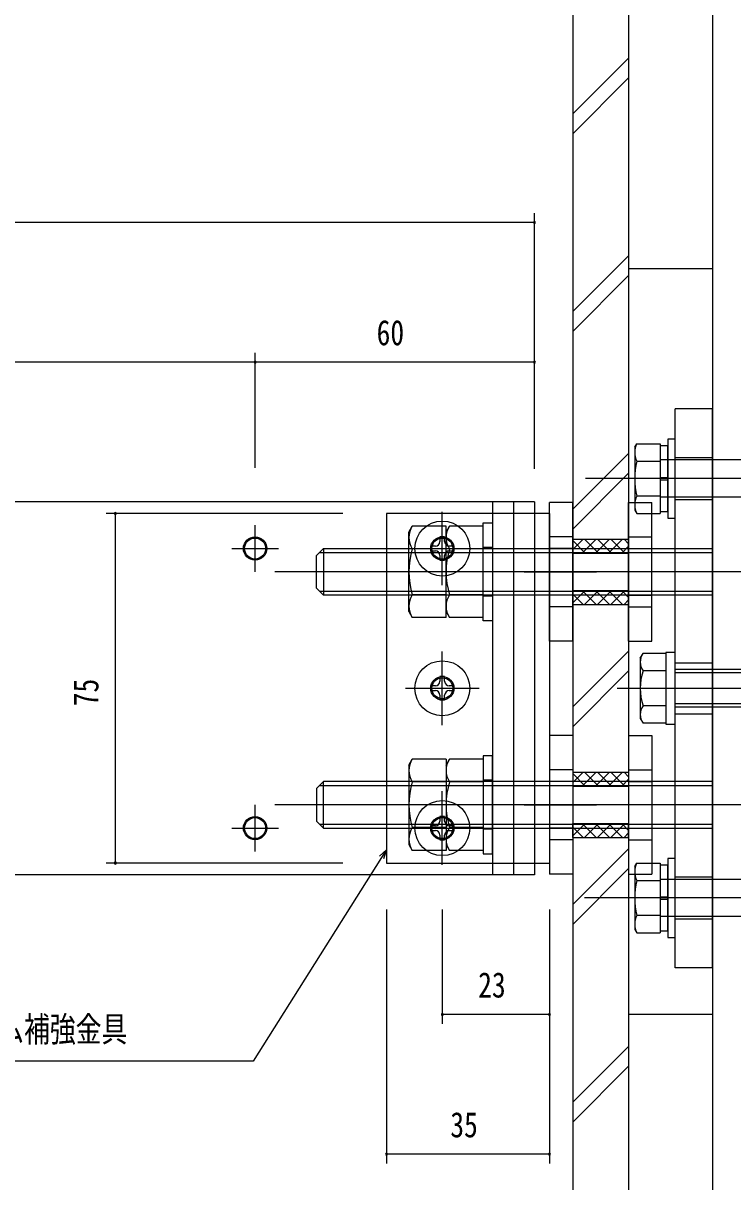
# Model space of a CAD drawing. Units: millimetres, scale not verified. Extents: x -693 to 693, y -1120 to 1122.
# Drawn here: x 115.1 to 267.5, y -482.9 to -234.2 of the extents above; entities that cross this region are included whole.
import ezdxf
from ezdxf.enums import TextEntityAlignment as Align

# ---------------------------------------------------------------- set-up
doc = ezdxf.new("R2010")
doc.units = ezdxf.units.MM
doc.header["$LTSCALE"] = 4
for name, color, linetype in [('0-2_YKK_13', 4, 'Continuous'), ('0-3_YKK_D', 6, 'Continuous'), ('0-5_YSS_K', 3, 'Continuous')]:
    doc.layers.add(name, color=color, linetype=linetype)
doc.styles.add('ＭＳ ゴシック', font='')
doc.styles.get('ＭＳ ゴシック').set_extended_font_data('MS Gothic')

msp = doc.modelspace()

# ---------------------------------------------------------------- linework, layer by layer
at = {"layer": '0-2_YKK_13'}
for p, q in [((255.1, -436.933), (255.1, -316.933)), ((263.1, -316.933), (255.1, -316.933)), ((263.1, -436.933), (263.1, -316.933)), ((246.4, -325.183), (246.4, -338.683)), ((251.9, -324.433), (251.9, -339.433)), ((251.9, -324.883), (251.9, -338.983)), ((253.5, -324.883), (251.9, -324.883)), ((253.5, -323.433), (253.5, -340.433)), ((255.1, -323.433), (253.5, -323.433)), ((253.5, -338.983), (253.5, -324.883)), ((255.1, -340.433), (255.1, -323.433)), ((246.833, -328.174), (251.9, -328.174)), ((251.9, -327.933), (251.9, -335.933)), ((279.9, -327.933), (251.9, -327.933)), ((255.1, -327.432), (263.1, -327.432)), ((349.601, -331.933), (235.816, -331.933)), ((251.9, -331.683), (253.5, -331.683)), ((251.9, -332.183), (253.5, -332.183)), ((251.9, -335.691), (246.833, -335.691)), ((224.9, -336.933), (-67.1, -336.933)), ((215.9, -336.933), (215.9, -416.933)), ((220.4, -336.933), (220.4, -416.933)), ((224.9, -336.933), (224.9, -339.433)), ((233.1, -337.076), (228.1, -337.076)), ((233.1, -366.789), (233.1, -337.076)), ((245.1, -337.076), (250.1, -337.076)), ((245.1, -366.789), (245.1, -337.076)), ((250.1, -366.789), (250.1, -337.076)), ((279.9, -335.933), (251.9, -335.933)), ((255.1, -336.432), (263.1, -336.432)), ((228.1, -339.433), (193.1, -339.433)), ((193.1, -339.433), (193.1, -414.433)), ((205.1, -354.833), (205.1, -339.033)), ((224.9, -339.433), (224.9, -414.433)), ((224.9, -339.433), (224.9, -414.433)), ((228.1, -339.433), (228.1, -414.433)), ((251.9, -338.983), (253.5, -338.983)), ((253.5, -340.433), (255.1, -340.433)), ((164.9, -351.933), (164.9, -341.933)), ((197.9, -343.433), (198.659, -342.118)), ((205.9, -342.118), (198.659, -342.118)), ((205.1, -351.933), (205.1, -341.933)), ((205.9, -343.433), (206.659, -342.118)), ((205.9, -361.747), (205.9, -342.118)), ((213.9, -342.118), (206.659, -342.118)), ((213.9, -341.433), (215.9, -341.433)), ((213.9, -362.433), (213.9, -341.433)), ((213.9, -361.747), (213.9, -342.118)), ((215.9, -341.433), (215.9, -362.433)), ((197.9, -360.433), (197.9, -343.433)), ((205.9, -360.433), (205.9, -343.433)), ((233.1, -344.427), (228.1, -344.427)), ((233.1, -344.933), (245.1, -344.933)), ((233.1, -344.933), (233.1, -347.933)), ((233.1, -347.135), (235.302, -344.933)), ((233.1, -345.245), (235.787, -347.933)), ((235.13, -347.933), (238.13, -344.933)), ((235.616, -344.933), (238.616, -347.933)), ((237.959, -347.933), (240.959, -344.933)), ((238.444, -344.933), (241.444, -347.933)), ((240.787, -347.933), (243.787, -344.933)), ((241.273, -344.933), (244.273, -347.933)), ((244.101, -344.933), (245.1, -345.932)), ((245.1, -344.427), (250.1, -344.427)), ((245.1, -344.933), (245.1, -347.933)), ((159.9, -346.933), (169.9, -346.933)), ((179.6, -346.933), (178.1, -348.433)), ((178.754, -347.778), (228.1, -347.778)), ((179.6, -346.933), (228.1, -346.933)), ((179.6, -346.933), (179.6, -351.791)), ((197.2, -346.933), (213, -346.933)), ((205.9, -347.025), (198.659, -347.025)), ((200.1, -346.933), (210.1, -346.933)), ((203.6, -346.433), (202.6, -346.433)), ((206.6, -347.433), (207.6, -347.433)), ((213.9, -347.025), (206.659, -347.025)), ((215.9, -346.683), (213.9, -346.683)), ((228.1, -346.933), (263.1, -346.933)), ((233.1, -346.933), (228.1, -346.933)), ((228.1, -347.778), (263.1, -347.778)), ((233.1, -347.933), (245.1, -347.933)), ((243.616, -347.933), (245.1, -346.448)), ((245.1, -346.933), (250.1, -346.933)), ((178.1, -351.881), (178.1, -348.433)), ((279.45, -351.933), (169.128, -351.933)), ((178.1, -355.433), (178.1, -351.881)), ((179.6, -351.791), (179.6, -356.933)), ((210.9, -351.933), (192.9, -351.933)), ((218.9, -351.933), (200.9, -351.933)), ((222.679, -351.933), (238.187, -351.933)), ((255.521, -351.933), (240.013, -351.933)), ((178.1, -355.433), (179.6, -356.933)), ((178.754, -356.087), (228.1, -356.087)), ((228.1, -356.933), (179.6, -356.933)), ((205.9, -356.84), (198.659, -356.84)), ((213.9, -356.84), (206.659, -356.84)), ((215.9, -357.183), (213.9, -357.183)), ((228.1, -356.087), (263.1, -356.087)), ((263.1, -356.933), (228.1, -356.933)), ((233.1, -356.933), (228.1, -356.933)), ((233.1, -355.933), (245.1, -355.933)), ((233.1, -358.933), (233.1, -355.933)), ((233.1, -358.62), (235.787, -355.933)), ((233.1, -356.731), (235.302, -358.933)), ((235.13, -355.933), (238.13, -358.933)), ((235.616, -358.933), (238.616, -355.933)), ((237.959, -355.933), (240.959, -358.933)), ((238.444, -358.933), (241.444, -355.933)), ((240.787, -355.933), (243.787, -358.933)), ((241.273, -358.933), (244.273, -355.933)), ((243.616, -355.933), (245.1, -357.417)), ((244.101, -358.933), (245.1, -357.933)), ((245.1, -358.933), (245.1, -355.933)), ((245.1, -356.933), (250.1, -356.933)), ((197.9, -360.433), (198.659, -361.747)), ((205.9, -360.433), (206.659, -361.747)), ((233.1, -359.438), (228.1, -359.438)), ((233.1, -358.933), (245.1, -358.933)), ((245.1, -359.438), (250.1, -359.438)), ((205.9, -361.747), (198.659, -361.747)), ((213.9, -361.747), (206.659, -361.747)), ((215.9, -362.433), (213.9, -362.433)), ((245.1, -366.789), (250.1, -366.789)), ((205.1, -384.833), (205.1, -369.033)), ((247.6, -370.433), (248.181, -369.428)), ((247.6, -370.433), (247.6, -383.433)), ((253.1, -369.428), (248.181, -369.428)), ((253.1, -369.233), (253.1, -384.633)), ((255.1, -369.233), (253.1, -369.233)), ((253.1, -369.428), (253.1, -384.439)), ((255.1, -384.633), (255.1, -369.233)), ((205.1, -381.933), (205.1, -371.933)), ((255.1, -371.433), (263.1, -371.433)), ((352.1, -372.933), (255.1, -372.933)), ((253.1, -373.18), (248.181, -373.18)), ((352.1, -373.613), (255.1, -373.613)), ((197.2, -376.933), (213, -376.933)), ((200.1, -376.933), (210.1, -376.933)), ((203.6, -376.433), (202.6, -376.433)), ((206.6, -377.433), (207.6, -377.433)), ((242.6, -376.933), (418.1, -376.933)), ((352.1, -380.253), (255.1, -380.253)), ((253.1, -380.686), (248.181, -380.686)), ((255.1, -380.933), (352.1, -380.933)), ((255.1, -382.433), (263.1, -382.433)), ((247.6, -383.433), (248.181, -384.439)), ((253.1, -384.439), (248.181, -384.439)), ((253.1, -384.633), (255.1, -384.633)), ((233.1, -387.076), (228.1, -387.076)), ((228.1, -387.076), (228.1, -416.789)), ((233.1, -387.076), (233.1, -416.789)), ((245.1, -387.076), (250.1, -387.076)), ((245.1, -387.076), (245.1, -416.789)), ((250.1, -387.076), (250.1, -416.789)), ((197.9, -393.433), (198.659, -392.118)), ((205.9, -392.118), (198.659, -392.118)), ((205.9, -393.433), (206.659, -392.118)), ((205.9, -392.118), (205.9, -411.747)), ((213.9, -392.118), (206.659, -392.118)), ((215.9, -391.433), (213.9, -391.433)), ((213.9, -391.433), (213.9, -412.433)), ((213.9, -392.118), (213.9, -411.747)), ((215.9, -412.433), (215.9, -391.433)), ((197.9, -393.433), (197.9, -410.433)), ((205.9, -393.433), (205.9, -410.433)), ((233.1, -394.427), (228.1, -394.427)), ((233.1, -394.933), (245.1, -394.933)), ((233.1, -394.933), (233.1, -397.933)), ((233.1, -397.135), (235.302, -394.933)), ((233.1, -395.245), (235.787, -397.933)), ((235.13, -397.933), (238.13, -394.933)), ((235.616, -394.933), (238.616, -397.933)), ((237.959, -397.933), (240.959, -394.933)), ((238.444, -394.933), (241.444, -397.933)), ((240.787, -397.933), (243.787, -394.933)), ((241.273, -394.933), (244.273, -397.933)), ((244.101, -394.933), (245.1, -395.932)), ((245.1, -394.427), (250.1, -394.427)), ((245.1, -394.933), (245.1, -397.933)), ((178.1, -398.433), (179.6, -396.933)), ((178.754, -397.778), (228.1, -397.778)), ((228.1, -396.933), (179.6, -396.933)), ((179.6, -402.074), (179.6, -396.933)), ((205.9, -397.025), (198.659, -397.025)), ((213.9, -397.025), (206.659, -397.025)), ((215.9, -396.683), (213.9, -396.683)), ((263.1, -396.933), (228.1, -396.933)), ((233.1, -396.933), (228.1, -396.933)), ((228.1, -397.778), (263.1, -397.778)), ((243.616, -397.933), (245.1, -396.448)), ((245.1, -396.933), (250.1, -396.933)), ((178.1, -398.433), (178.1, -401.984)), ((205.1, -414.833), (205.1, -399.033)), ((233.1, -397.933), (245.1, -397.933)), ((164.9, -411.933), (164.9, -401.933)), ((279.45, -401.933), (169.128, -401.933)), ((178.1, -401.984), (178.1, -405.433)), ((179.6, -406.933), (179.6, -402.074)), ((210.9, -401.933), (192.9, -401.933)), ((218.9, -401.933), (200.9, -401.933)), ((205.1, -411.933), (205.1, -401.933)), ((222.679, -401.933), (238.187, -401.933)), ((255.521, -401.933), (240.013, -401.933)), ((159.9, -406.933), (169.9, -406.933)), ((179.6, -406.933), (178.1, -405.433)), ((178.754, -406.087), (228.1, -406.087)), ((179.6, -406.933), (228.1, -406.933)), ((197.2, -406.933), (213, -406.933)), ((205.9, -406.84), (198.659, -406.84)), ((200.1, -406.933), (210.1, -406.933)), ((203.6, -406.433), (202.6, -406.433)), ((202.6, -406.433), (202.6, -407.433)), ((202.6, -407.433), (203.6, -407.433)), ((207.6, -406.433), (206.6, -406.433)), ((206.6, -407.433), (207.6, -407.433)), ((213.9, -406.84), (206.659, -406.84)), ((207.6, -407.433), (207.6, -406.433)), ((215.9, -407.183), (213.9, -407.183)), ((228.1, -406.087), (263.1, -406.087)), ((228.1, -406.933), (263.1, -406.933)), ((233.1, -406.933), (228.1, -406.933)), ((233.1, -405.933), (245.1, -405.933)), ((233.1, -408.933), (233.1, -405.933)), ((233.1, -408.62), (235.787, -405.933)), ((233.1, -406.731), (235.302, -408.933)), ((235.13, -405.933), (238.13, -408.933)), ((235.616, -408.933), (238.616, -405.933)), ((237.959, -405.933), (240.959, -408.933)), ((238.444, -408.933), (241.444, -405.933)), ((240.787, -405.933), (243.787, -408.933)), ((241.273, -408.933), (244.273, -405.933)), ((243.616, -405.933), (245.1, -407.417)), ((245.1, -408.933), (245.1, -405.933)), ((245.1, -406.933), (250.1, -406.933)), ((233.1, -409.438), (228.1, -409.438)), ((233.1, -408.933), (245.1, -408.933)), ((244.101, -408.933), (245.1, -407.933)), ((245.1, -409.438), (250.1, -409.438)), ((197.9, -410.433), (198.659, -411.747)), ((205.9, -411.747), (198.659, -411.747)), ((205.9, -410.433), (206.659, -411.747)), ((213.9, -411.747), (206.659, -411.747)), ((213.9, -412.433), (215.9, -412.433)), ((193.1, -414.433), (228.1, -414.433)), ((224.9, -414.433), (224.9, -416.933)), ((246.4, -415.183), (246.4, -428.683)), ((251.9, -414.433), (251.9, -429.433)), ((251.9, -414.883), (251.9, -428.983)), ((253.5, -414.883), (251.9, -414.883)), ((253.5, -413.433), (253.5, -430.433)), ((255.1, -413.433), (253.5, -413.433)), ((253.5, -428.983), (253.5, -414.883)), ((255.1, -430.433), (255.1, -413.433)), ((224.9, -416.933), (-67.1, -416.933)), ((233.1, -416.789), (228.1, -416.789)), ((245.1, -416.789), (250.1, -416.789)), ((255.1, -417.432), (263.1, -417.432)), ((246.833, -418.174), (251.9, -418.174)), ((251.9, -417.933), (251.9, -425.933)), ((279.9, -417.933), (251.9, -417.933)), ((349.601, -421.933), (235.649, -421.933)), ((251.9, -421.683), (253.5, -421.683)), ((251.9, -422.183), (253.5, -422.183)), ((251.9, -425.691), (246.833, -425.691)), ((279.9, -425.933), (251.9, -425.933)), ((255.1, -426.432), (263.1, -426.432)), ((251.9, -428.983), (253.5, -428.983)), ((253.5, -430.433), (255.1, -430.433)), ((263.1, -436.933), (255.1, -436.933))]:
    msp.add_line(p, q, dxfattribs=at)
for points in [[(246.4, -325.183), (246.833, -324.433), (251.9, -324.433)], [(233.1, -366.789), (228.1, -366.789), (228.1, -337.076)], [(246.4, -338.683), (246.833, -339.433), (251.9, -339.433)], [(205.6, -345.433), (205.6, -344.433), (204.6, -344.433), (204.6, -345.433)], [(202.6, -346.433), (202.6, -347.433), (203.6, -347.433)], [(207.6, -347.433), (207.6, -346.433), (206.6, -346.433)], [(204.6, -348.433), (204.6, -349.433), (205.6, -349.433), (205.6, -348.433)], [(205.6, -375.433), (205.6, -374.433), (204.6, -374.433), (204.6, -375.433)], [(202.6, -376.433), (202.6, -377.433), (203.6, -377.433)], [(207.6, -377.433), (207.6, -376.433), (206.6, -376.433)], [(204.6, -378.433), (204.6, -379.433), (205.6, -379.433), (205.6, -378.433)], [(205.6, -405.433), (205.6, -404.433), (204.6, -404.433), (204.6, -405.433)], [(204.6, -408.433), (204.6, -409.433), (205.6, -409.433), (205.6, -408.433)], [(246.4, -415.183), (246.833, -414.433), (251.9, -414.433)], [(246.4, -428.683), (246.833, -429.433), (251.9, -429.433)]]:
    msp.add_lwpolyline(points, dxfattribs=at)
for centre, radius in [((205.1, -346.933), 5.9), ((164.9, -346.933), 2.5), ((164.9, -346.933), 2.25), ((205.1, -346.933), 2.5), ((205.1, -346.933), 2.25), ((205.1, -376.933), 5.9), ((205.1, -376.933), 2.5), ((205.1, -376.933), 2.25), ((205.1, -406.933), 5.9), ((164.9, -406.933), 2.5), ((164.9, -406.933), 2.25), ((205.1, -406.933), 2.5), ((205.1, -406.933), 2.25)]:
    msp.add_circle(centre, radius, dxfattribs=at)
for centre, radius, start, end in [((250.658, -326.303), 4.258, 153.93616, 206.06384), ((262.927, -331.933), 16.527, 166.85543, 193.14457), ((250.658, -337.562), 4.258, 153.93616, 206.06384), ((202.245, -344.571), 4.345, 145.61575, 214.38425), ((210.245, -344.571), 4.345, 145.61575, 214.38425), ((203.6, -345.433), 1, 270, 0), ((206.6, -345.433), 1, 180, 270), ((214.141, -351.933), 16.241, 162.41205, 197.58795), ((203.6, -348.433), 1, 0, 90), ((206.6, -348.433), 1, 90, 180), ((222.141, -351.933), 16.241, 162.41205, 197.58795), ((202.245, -359.294), 4.345, 145.61575, 214.38425), ((210.245, -359.294), 4.345, 145.61575, 214.38425), ((250.923, -371.304), 3.323, 145.61575, 214.38425), ((203.6, -375.433), 1, 270, 0), ((206.6, -375.433), 1, 180, 270), ((260.019, -376.933), 12.419, 162.41205, 197.58795), ((203.6, -378.433), 1, 0, 90), ((206.6, -378.433), 1, 90, 180), ((250.923, -382.562), 3.323, 145.61575, 214.38425), ((202.245, -394.571), 4.345, 145.61575, 214.38425), ((210.245, -394.571), 4.345, 145.61575, 214.38425), ((214.141, -401.933), 16.241, 162.41205, 197.58795), ((222.141, -401.933), 16.241, 162.41205, 197.58795), ((202.245, -409.294), 4.345, 145.61575, 214.38425), ((203.6, -405.433), 1, 270, 0), ((203.6, -408.433), 1, 0, 90), ((206.6, -405.433), 1, 180, 270), ((206.6, -408.433), 1, 90, 180), ((210.245, -409.294), 4.345, 145.61575, 214.38425), ((250.658, -416.303), 4.258, 153.93616, 206.06384), ((262.927, -421.933), 16.527, 166.85543, 193.14457), ((250.658, -427.562), 4.258, 153.93616, 206.06384)]:
    msp.add_arc(centre, radius, start, end, dxfattribs=at)
at = {"layer": '0-3_YKK_D'}
for p, q in [((224.9, -329.813), (224.9, -274.933)), ((224.9, -276.933), (-75.1, -276.933)), ((164.9, -329.636), (164.9, -304.933)), ((164.9, -329.636), (164.9, -304.933)), ((224.9, -329.813), (224.9, -304.933)), ((164.9, -306.933), (54.9, -306.933)), ((224.9, -306.933), (164.9, -306.933)), ((183.752, -339.433), (132.9, -339.433)), ((134.9, -339.433), (134.9, -414.433)), ((191.579, -412.981), (193.1, -411.576)), ((193.1, -411.576), (192.033, -413.267)), ((193.1, -411.576), (192.486, -413.553)), ((183.752, -414.433), (132.9, -414.433)), ((192.033, -413.267), (164.472, -456.933)), ((193.1, -424.421), (193.1, -478.933)), ((205.1, -424.421), (205.1, -448.933)), ((228.1, -424.421), (228.1, -478.933)), ((228.1, -424.421), (228.1, -448.933)), ((228.1, -446.933), (205.1, -446.933)), ((164.472, -456.933), (76.472, -456.933)), ((228.1, -476.933), (193.1, -476.933))]:
    msp.add_line(p, q, dxfattribs=at)
for centre, start, end in [((224.9, -276.933), 0, 180), ((224.9, -276.933), 180, 0), ((164.9, -306.933), 0, 180), ((164.9, -306.933), 0, 180), ((164.9, -306.933), 180, 0), ((164.9, -306.933), 180, 0), ((224.9, -306.933), 0, 180), ((224.9, -306.933), 180, 0), ((134.9, -339.433), 90, 270), ((134.9, -339.433), 270, 90), ((134.9, -414.433), 90, 270), ((134.9, -414.433), 270, 90), ((205.1, -446.933), 0, 180), ((205.1, -446.933), 180, 0), ((228.1, -446.933), 0, 180), ((228.1, -446.933), 180, 0), ((193.1, -476.933), 0, 180), ((193.1, -476.933), 180, 0), ((228.1, -476.933), 0, 180), ((228.1, -476.933), 180, 0)]:
    msp.add_arc(centre, 0.212, start, end, dxfattribs=at)
at = {"layer": '0-5_YSS_K'}
for p, q in [((233.1, -194.738), (233.1, -562.824)), ((245.1, -194.738), (245.1, -547.585)), ((245.1, -194.738), (245.1, -316.933)), ((263.1, -194.738), (263.1, -562.824)), ((263.1, -194.738), (263.1, -316.933)), ((233.1, -253.657), (245.1, -241.657)), ((233.1, -257.899), (245.1, -245.899)), ((233.1, -296.083), (245.1, -284.083)), ((233.1, -300.326), (245.1, -288.326)), ((263.1, -286.933), (245.1, -286.933)), ((233.1, -338.51), (245.1, -326.51)), ((233.1, -342.752), (245.1, -330.752)), ((233.1, -380.936), (245.1, -368.936)), ((233.1, -385.179), (245.1, -373.179)), ((245.1, -411.362), (233.1, -423.362)), ((233.1, -427.605), (245.1, -415.605)), ((245.1, -436.933), (245.1, -562.824)), ((263.1, -436.933), (263.1, -562.824)), ((263.1, -446.933), (245.1, -446.933)), ((233.1, -465.789), (245.1, -453.789)), ((233.1, -470.031), (245.1, -458.031))]:
    msp.add_line(p, q, dxfattribs=at)

# ---------------------------------------------------------------- texts
at = {"layer": '0-3_YKK_D', "style": 'ＭＳ ゴシック'}
for s, width, p in [('60', 0.8, (190.996, -304.933)), ('23', 0.8, (212.801, -444.933)), ('持ち出しア－ム補強金具', 0.75, (76.472, -454.433)), ('35', 0.8, (206.816, -474.933))]:
    msp.add_text(s, height=5.422, dxfattribs=dict(at, width=width)).set_placement(p, align=Align.BOTTOM_LEFT)
at = {"layer": '0-3_YKK_D', "style": 'ＭＳ ゴシック', "width": 0.8}
msp.add_text('75', height=5.422, rotation=90, dxfattribs=at).set_placement((132.9, -380.791), align=Align.BOTTOM_LEFT)

doc.saveas('drawing.dxf')
